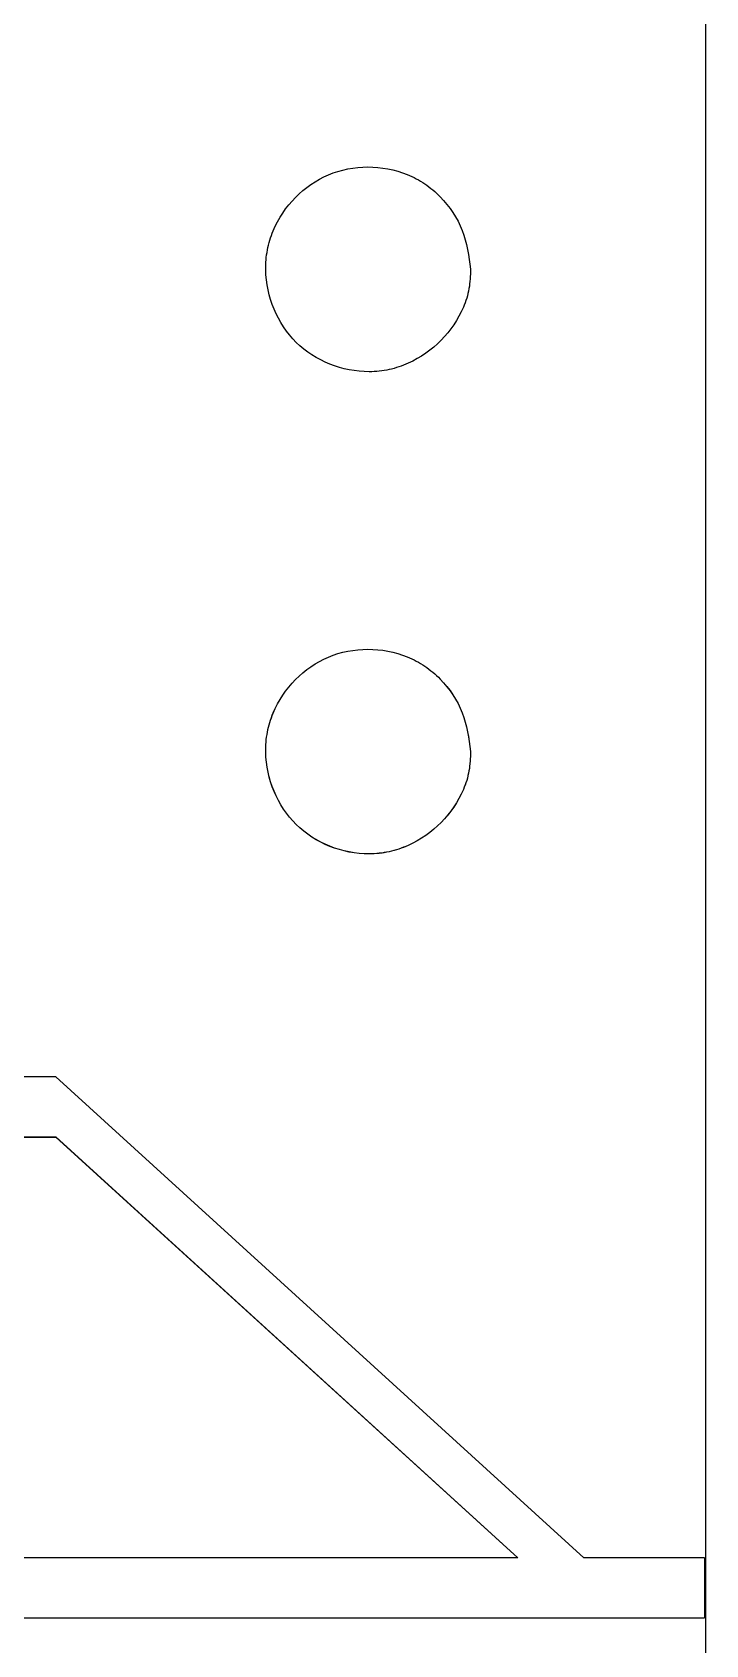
# Model space of a CAD drawing. Header units: millimetres. Extents: x 3520 to 8864, y 403 to 1747.
# Drawn here: x 5633.362 to 5634.032, y 871.627 to 873.231 of the extents above; entities that cross this region are included whole.
import ezdxf

# ---------------------------------------------------------------- set-up
doc = ezdxf.new("R2010")
doc.units = ezdxf.units.MM
doc.layers.add('text', color=250, linetype='Continuous')

msp = doc.modelspace()

# ---------------------------------------------------------------- linework, layer by layer
at = {"layer": 'text', "color": 0, "linetype": 'Continuous'}
for p, q in [((5634.0319, 870.5714, 1518.358), (5634.0319, 875.254, 1518.358)), ((5633.3851, 872.1918, 1518.358), (5632.1851, 872.1918, 1518.358)), ((5633.9107, 871.7131, 1518.358), (5633.3851, 872.1918, 1518.358)), ((5632.1851, 872.132, 1518.358), (5633.3851, 872.132, 1518.358)), ((5632.1851, 872.1319, 1518.358), (5633.3851, 872.1319, 1518.358)), ((5633.3851, 872.132, 1518.358), (5633.845, 871.7132, 1518.358)), ((5633.3851, 872.132, 1518.358), (5633.3851, 872.1319, 1518.358)), ((5633.3851, 872.1319, 1518.358), (5633.845, 871.7131, 1518.358)), ((5633.845, 871.7131, 1518.358), (5632.1851, 871.7131, 1518.358)), ((5633.845, 871.7132, 1518.358), (5633.845, 871.7131, 1518.358)), ((5634.0307, 871.7131, 1518.358), (5633.9107, 871.7131, 1518.358)), ((5634.0307, 871.7131, 1518.358), (5634.0307, 871.6533, 1518.358)), ((5632.1851, 871.6534, 1518.358), (5634.0307, 871.6534, 1518.358)), ((5632.1851, 871.6533, 1518.358), (5634.0307, 871.6533, 1518.358))]:
    msp.add_line(p, q, dxfattribs=at)
for points, knots in [([(5633.7979, 872.9954, 1518.358), (5633.7961, 873.0086, 1518.358), (5633.7924, 873.0352, 1518.358), (5633.7731, 873.0636, 1518.358), (5633.7528, 873.081, 1518.358), (5633.7291, 873.0934, 1518.358), (5633.6956, 873.0998, 1518.358), (5633.6553, 873.0921, 1518.358), (5633.6218, 873.0687, 1518.358), (5633.6028, 873.0404, 1518.358), (5633.595, 873.0148, 1518.358), (5633.5928, 872.9882, 1518.358), (5633.5999, 872.9548, 1518.358), (5633.6224, 872.9206, 1518.358), (5633.6569, 872.8987, 1518.358), (5633.6904, 872.8921, 1518.358), (5633.717, 872.8949, 1518.358), (5633.7424, 872.9035, 1518.358), (5633.7702, 872.923, 1518.358), (5633.7892, 872.9509, 1518.358), (5633.7971, 872.976, 1518.358), (5633.7976, 872.989, 1518.358), (5633.7979, 872.9954, 1518.358)], [0, 0, 0, 0, 0.062084, 0.124952, 0.156311, 0.187598, 0.250355, 0.312973, 0.375548, 0.438257, 0.469532, 0.500883, 0.563613, 0.62616, 0.68881, 0.75154, 0.782737, 0.814195, 0.877077, 0.939047, 0.969516, 1, 1, 1, 1]), ([(5633.7979, 872.5155, 1518.358), (5633.7961, 872.5287, 1518.358), (5633.7924, 872.5552, 1518.358), (5633.7731, 872.5837, 1518.358), (5633.7528, 872.601, 1518.358), (5633.7291, 872.6135, 1518.358), (5633.6956, 872.6198, 1518.358), (5633.6553, 872.6122, 1518.358), (5633.6218, 872.5888, 1518.358), (5633.6028, 872.5605, 1518.358), (5633.595, 872.5349, 1518.358), (5633.5928, 872.5082, 1518.358), (5633.5999, 872.4749, 1518.358), (5633.6224, 872.4408, 1518.358), (5633.6569, 872.4188, 1518.358), (5633.6904, 872.4122, 1518.358), (5633.717, 872.4151, 1518.358), (5633.7424, 872.4236, 1518.358), (5633.7702, 872.4431, 1518.358), (5633.7892, 872.4709, 1518.358), (5633.7971, 872.4961, 1518.358), (5633.7976, 872.509, 1518.358), (5633.7979, 872.5155, 1518.358)], [0, 0, 0, 0, 0.062085, 0.124952, 0.15631, 0.187598, 0.250354, 0.312973, 0.375548, 0.438257, 0.469532, 0.500883, 0.563613, 0.62616, 0.68881, 0.75154, 0.782737, 0.814195, 0.877077, 0.939048, 0.969515, 1, 1, 1, 1]), ([(5633.7979, 872.5156, 1518.358), (5633.7961, 872.5287, 1518.358), (5633.7924, 872.5553, 1518.358), (5633.7731, 872.5837, 1518.358), (5633.7528, 872.601, 1518.358), (5633.7291, 872.6135, 1518.358), (5633.6956, 872.6198, 1518.358), (5633.6553, 872.6122, 1518.358), (5633.6218, 872.5888, 1518.358), (5633.6028, 872.5605, 1518.358), (5633.595, 872.535, 1518.358), (5633.5928, 872.5083, 1518.358), (5633.5999, 872.475, 1518.358), (5633.6224, 872.4408, 1518.358), (5633.6569, 872.4189, 1518.358), (5633.6903, 872.4123, 1518.358), (5633.717, 872.4151, 1518.358), (5633.7424, 872.4237, 1518.358), (5633.7702, 872.4432, 1518.358), (5633.7892, 872.471, 1518.358), (5633.7971, 872.4961, 1518.358), (5633.7976, 872.5091, 1518.358), (5633.7979, 872.5156, 1518.358)], [0, 0, 0, 0, 0.06208, 0.124945, 0.156293, 0.187592, 0.250354, 0.312978, 0.375555, 0.438261, 0.469526, 0.500883, 0.563607, 0.626152, 0.688804, 0.751539, 0.782709, 0.8142, 0.877084, 0.939052, 0.969523, 1, 1, 1, 1])]:
    msp.add_open_spline(points, degree=3, knots=knots, dxfattribs=at)

doc.saveas('drawing.dxf')
